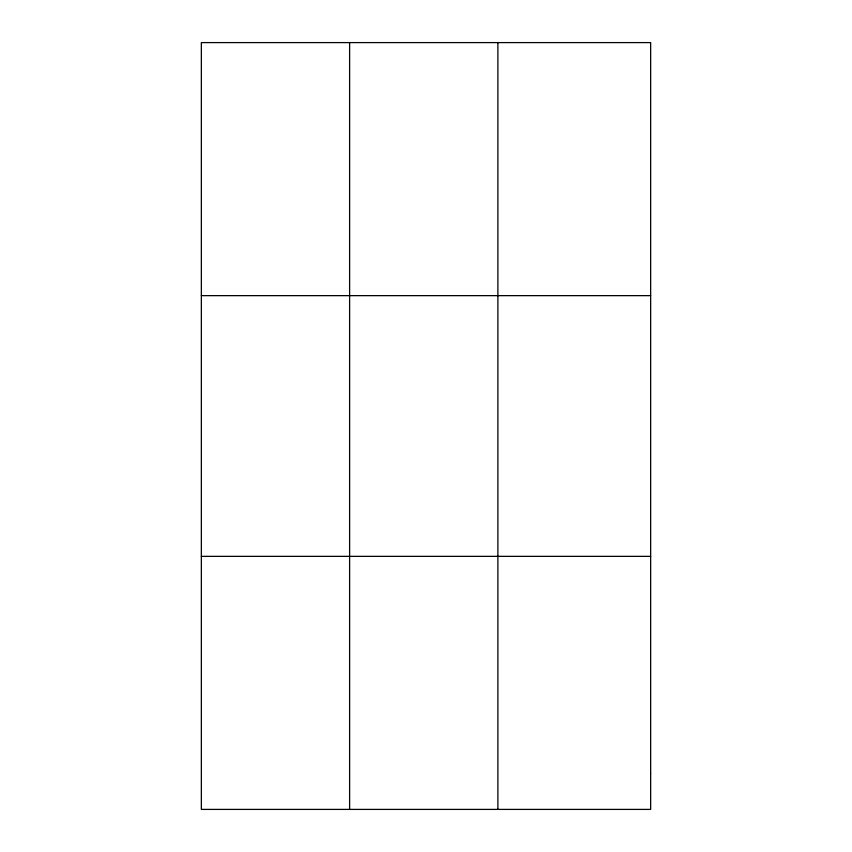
<?xml version="1.0" encoding="UTF-8"?>
<svg xmlns="http://www.w3.org/2000/svg" width="852" height="852" viewBox="0 0 852 852"><rect width="100%" height="100%" fill="white"/><g stroke="black" fill="none" stroke-linecap="round" stroke-linejoin="round"><path stroke-width="1.28" d="M349.618 42.6L349.618 809.4M497.887 42.6L497.887 809.4M201.349 295.644L650.651 295.644M201.349 556.356L650.651 556.356M650.651 773.254L650.651 809.4L201.349 809.4L201.349 42.6L650.651 42.6L650.651 773.254"/></g></svg>
